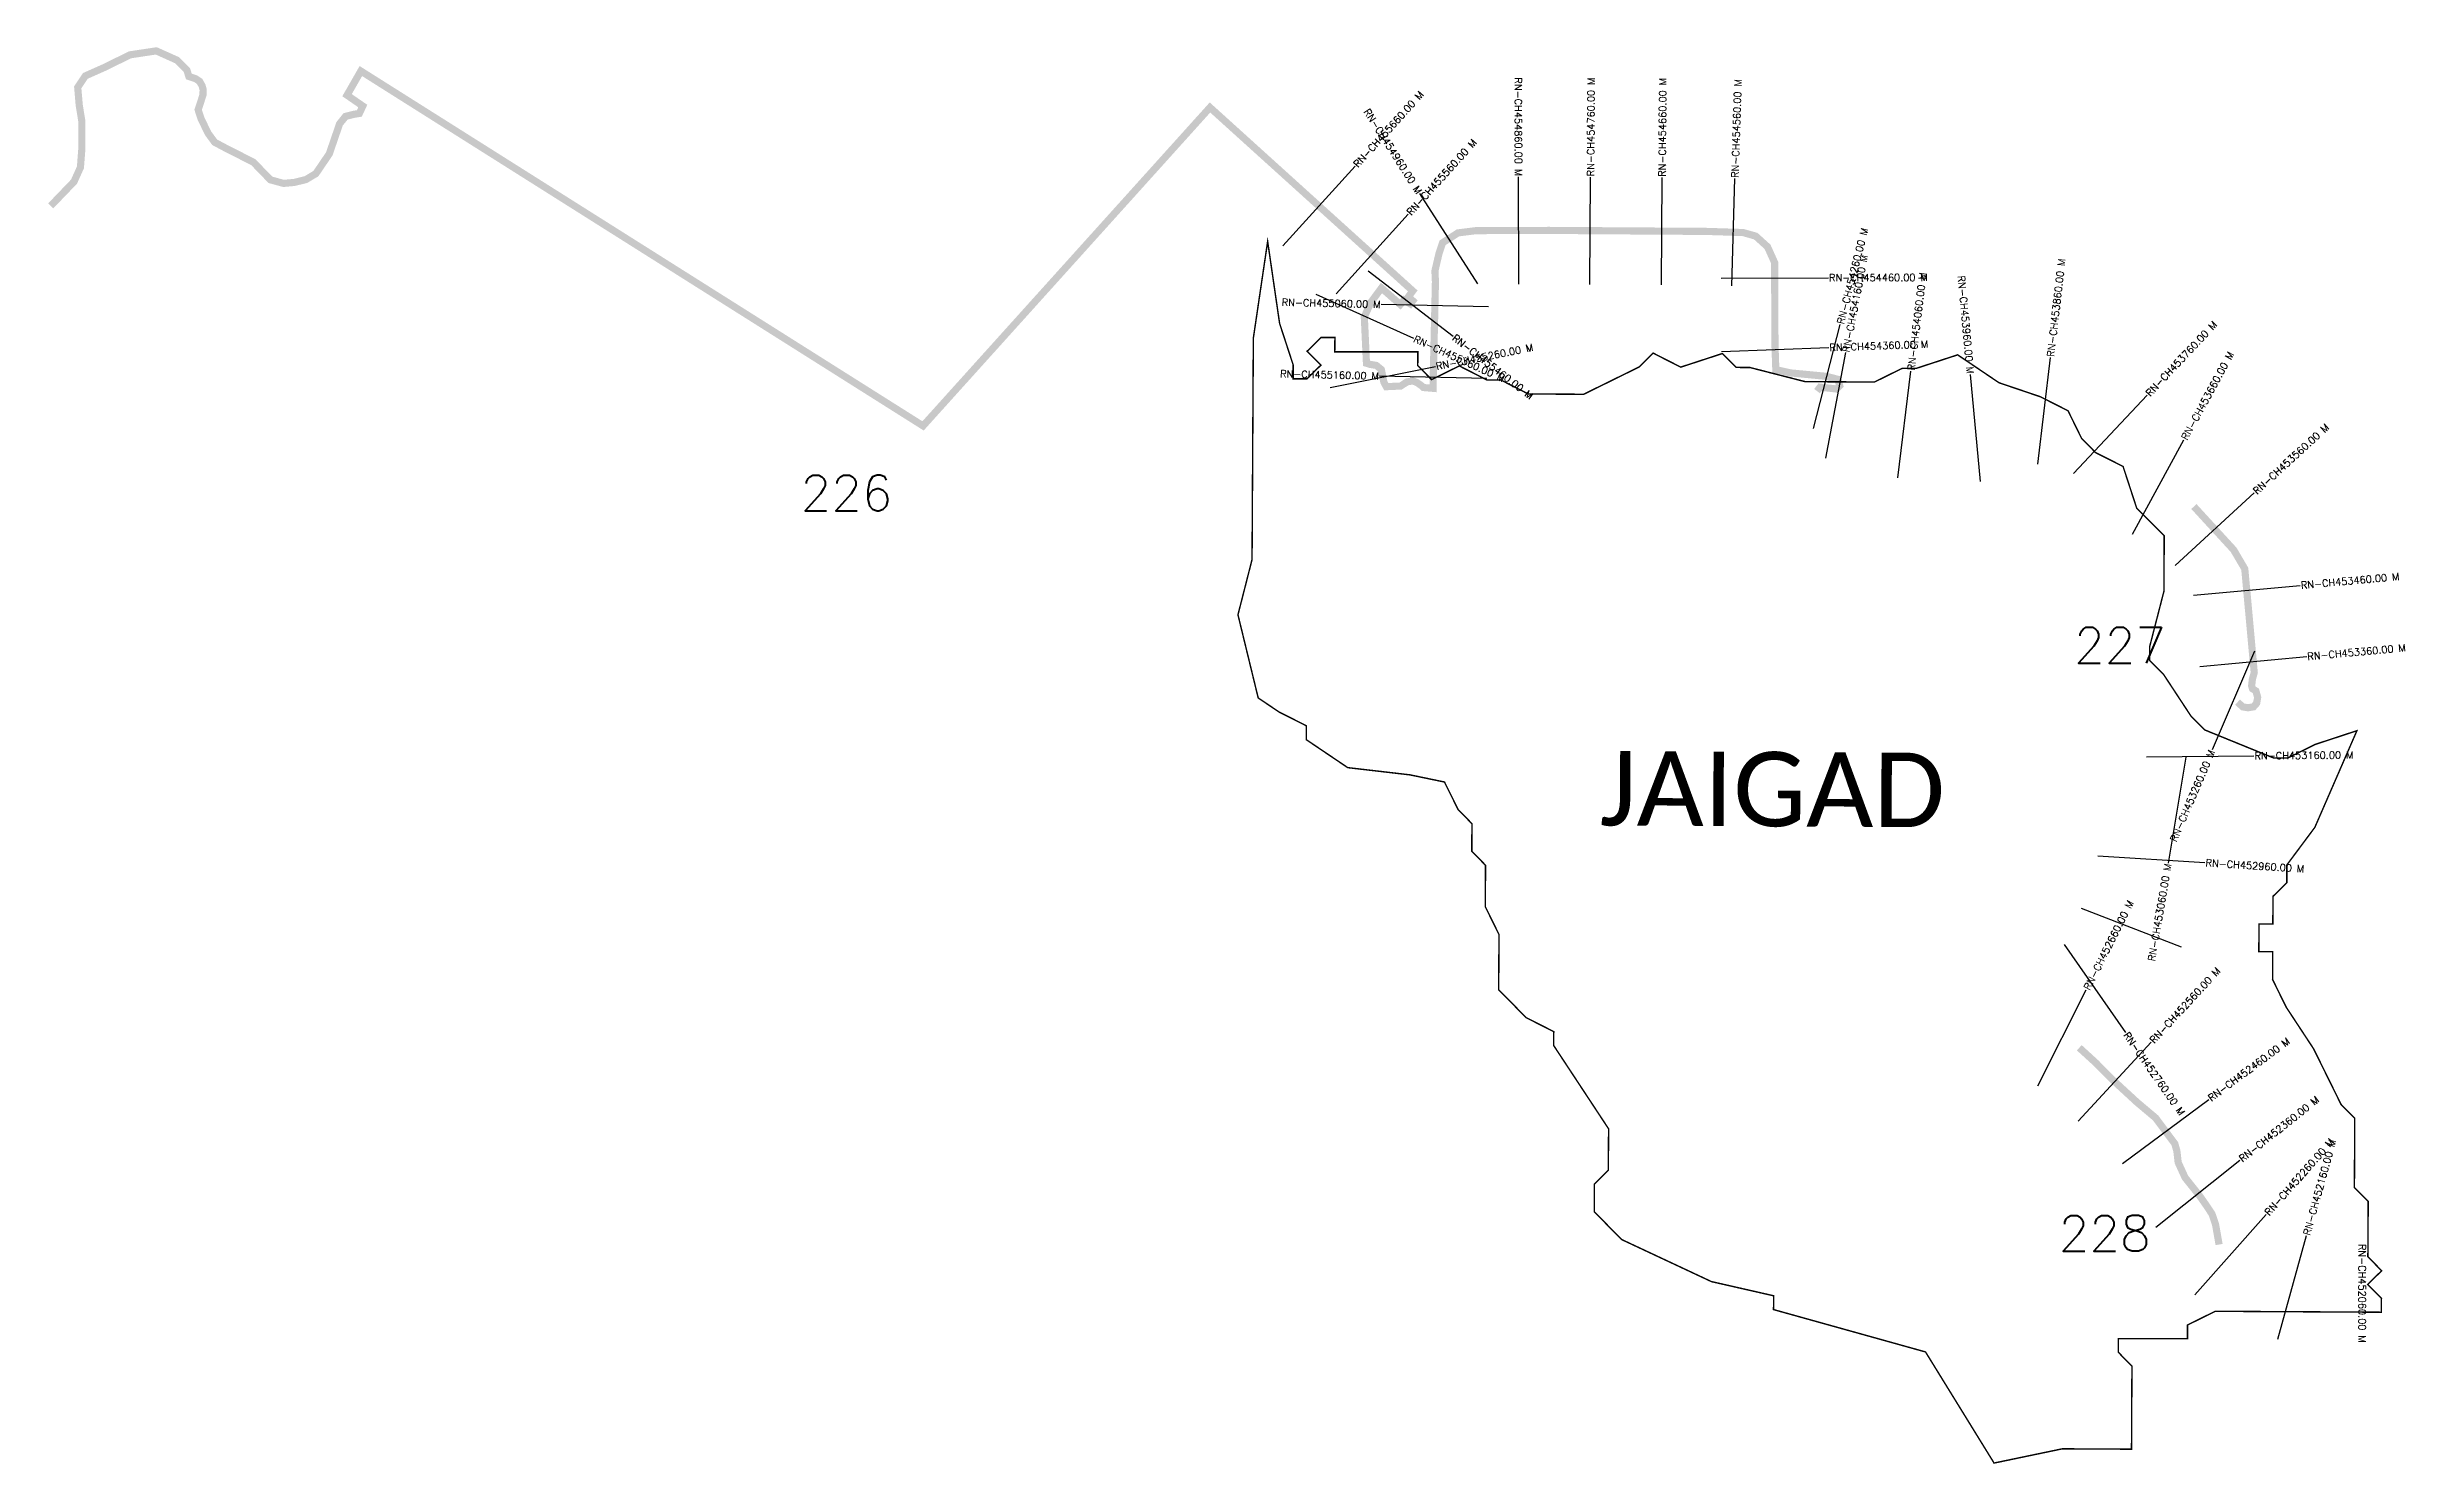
# Model space of a CAD drawing. Header units: metres. Extents: x 308157 to 311452, y 1912446 to 1914426.
import ezdxf
from ezdxf.enums import TextEntityAlignment as Align

# ---------------------------------------------------------------- set-up
doc = ezdxf.new("R2010")
doc.units = ezdxf.units.M
for name, color, linetype in [('ARTIFICIALLY PROTECTED', 4, 'Continuous'), ('CS', 134, 'Continuous'), ('CSMark', 6, 'Continuous'), ('VILLAGE NAME', 250, 'Continuous')]:
    doc.layers.add(name, color=color, linetype=linetype)
doc.styles.get("Standard").update_dxf_attribs({"font": 'simplex.shx'})

msp = doc.modelspace()

# ---------------------------------------------------------------- linework, layer by layer
at = {"color": 6, "const_width": 2, "flags": 128}
msp.add_lwpolyline([(309862.5, 1914154.6), (309879.2, 1914040), (309898.2, 1913981.9), (309898.1, 1913962.6), (309917.4, 1913962.5), (309936.9, 1913981.7), (309917.7, 1914001.2), (309937.1, 1914020.4), (309956.5, 1914020.3), (309956.3, 1914000.3), (310072.4, 1914000.3), (310072.3, 1913980.9), (310091.6, 1913961.5), (310130.4, 1913980.6), (310168.9, 1913961), (310188.3, 1913961), (310226.8, 1913941.4), (310304.2, 1913941), (310381.8, 1913979.2), (310401.3, 1913998.5), (310439.8, 1913978.9), (310497.9, 1913997.9), (310517.2, 1913978.5), (310536.5, 1913978.4), (310613.8, 1913958.6), (310710.5, 1913958.1), (310749.3, 1913977.2), (310768.7, 1913977.1), (310826.8, 1913996.1), (310884.6, 1913957.1), (310942.5, 1913937.5), (310981.1, 1913917.9), (310999.9, 1913879.6), (311019.4, 1913859.6), (311058, 1913840.1), (311077, 1913782), (311115.5, 1913743.1), (311115.1, 1913665.7), (311095.2, 1913588.4), (311095.2, 1913569.1), (311114.5, 1913549.6), (311152.8, 1913491.4), (311172.1, 1913471.9), (311268.6, 1913432.6), (311287.9, 1913432.6), (311326.7, 1913451.7), (311384.8, 1913470.8), (311326, 1913335.7), (311286.9, 1913283.2), (311286.9, 1913258.5), (311267.5, 1913239.3), (311267.3, 1913200.6), (311248, 1913200.7), (311247.7, 1913162), (311267.1, 1913161.9), (311266.9, 1913123.2), (311286, 1913084.4), (311324.3, 1913026.2), (311362.6, 1912948.6), (311381.8, 1912929.1), (311381.3, 1912832.5), (311400.6, 1912813), (311400.1, 1912735.6), (311419.4, 1912716.1), (311399.9, 1912696.9), (311419.1, 1912677.5), (311419, 1912658.1), (311186.9, 1912659.4), (311148.1, 1912640.3), (311148, 1912621), (311051.3, 1912621), (311051.3, 1912602.2), (311070.4, 1912582.7), (311069.8, 1912466.7), (310973.1, 1912467.2), (310877.7, 1912447.3), (310781.9, 1912602.6), (310569.5, 1912661.8), (310569.6, 1912681.1), (310482.7, 1912700.9), (310357.4, 1912759.6), (310318.9, 1912798.5), (310319.1, 1912837.2), (310338.6, 1912856.4), (310339, 1912914.4), (310262.2, 1913030.9), (310262.4, 1913050.2), (310223.8, 1913069.8), (310185.4, 1913108.7), (310185.8, 1913186), (310166.7, 1913224.8), (310167, 1913282.8), (310147.8, 1913302.2), (310148, 1913340.9), (310128.8, 1913360.4), (310109.6, 1913399.1), (310061.4, 1913409.1), (309974.4, 1913419.2), (309916.6, 1913458.2), (309916.7, 1913477.6), (309878.2, 1913497.1), (309849.3, 1913516.6), (309821, 1913632.8), (309840.7, 1913710), (309842.5, 1914019.4), (309862.5, 1914154.6)], dxfattribs=at)
at = {"layer": 'ARTIFICIALLY PROTECTED', "const_width": 10, "flags": 128}
for points in [[(310630.3, 1913945.4), (310634.5, 1913950.9), (310657.4, 1913948.4), (310662, 1913953), (310659.5, 1913961.9), (310643, 1913966.1), (310593.5, 1913970.8), (310572.7, 1913975.4), (310571.5, 1914010.5), (310571, 1914125.1), (310561.1, 1914147.1), (310544.6, 1914162), (310527, 1914167), (310475.7, 1914168.6), (310255.9, 1914170), (310153.8, 1914169.7), (310128.5, 1914166.5), (310106.9, 1914152.7), (310102.1, 1914138.3), (310096.3, 1914113.4), (310097, 1914098.4), (310093.6, 1913949.3), (310080.1, 1913950.4), (310077.3, 1913953.1), (310070.8, 1913957.6), (310065.2, 1913959.6), (310057.3, 1913958.3), (310048.4, 1913952.5), (310028.3, 1913951.6), (310024.9, 1913958), (310021.4, 1913975.5), (310014.4, 1913981.3), (310005.5, 1913982.8), (310000.6, 1913984.3), (309997.6, 1914049.2), (310006.9, 1914069.6), (310021.6, 1914089.5), (310047.9, 1914066.4), (310053.2, 1914072.6), (310061.9, 1914067.3), (310065.3, 1914071.6), (310059.2, 1914077.2), (310065.3, 1914085.4), (309781.9, 1914341.8), (309380.9, 1913896.8), (308595.2, 1914392.7), (308575.9, 1914359), (308597.9, 1914343.8), (308593.1, 1914333.5), (308584.8, 1914332.1), (308573.8, 1914329.3), (308565.5, 1914319), (308551.1, 1914277), (308532.3, 1914249.3), (308518.3, 1914241), (308501.9, 1914237), (308487.1, 1914235.7), (308468.8, 1914240.7), (308445, 1914265.3), (308405.7, 1914285.3), (308390.9, 1914293.2), (308381.6, 1914305.9), (308371.9, 1914326.1), (308367.8, 1914338.6), (308369.9, 1914345), (308374.5, 1914359.1), (308374.8, 1914366.7), (308373.4, 1914371.9), (308369.9, 1914378.2), (308364.5, 1914381.9), (308354.9, 1914385.1), (308352, 1914394.1), (308338.2, 1914407.9), (308309.3, 1914420.9), (308272.7, 1914415.4), (308236.2, 1914397.5), (308210.1, 1914385.9), (308199.5, 1914370), (308201.6, 1914345.1), (308205.3, 1914322.4), (308205.3, 1914284.4), (308203.3, 1914258.1), (308194.3, 1914238.1), (308161.8, 1914204.3)], [(311218, 1913510.7), (311225.3, 1913504.1), (311232.6, 1913502.9), (311240.2, 1913504.1), (311244.7, 1913509.2), (311246.1, 1913517.5), (311243.6, 1913526.4), (311238.9, 1913529.4), (311237.7, 1913533.7), (311238.7, 1913542.6), (311241.3, 1913552), (311228.1, 1913697), (311212.5, 1913723.6), (311157, 1913784.1)], [(311192.2, 1912752.7), (311187.2, 1912781), (311182.3, 1912795.3), (311174.7, 1912806.9), (311165, 1912820.7), (311144.7, 1912846.2), (311135, 1912867.4), (311133.2, 1912883.4), (311130.3, 1912893.6), (311103.5, 1912929.6), (311077.3, 1912951.7), (311042.9, 1912983.4), (311020, 1913006.5), (310996.8, 1913027.7)]]:
    msp.add_lwpolyline(points, dxfattribs=at)
at = {"layer": 'CS'}
for p, q in [((309883.9, 1914148.3), (309984.6, 1914259.6)), ((310213.5, 1914094.8), (310213.1, 1914244.8)), ((310312.8, 1914094.6), (310313.8, 1914244.6)), ((310412.8, 1914094), (310413.8, 1914244)), ((310511, 1914092.5), (310515.6, 1914242.4)), ((310156.4, 1914095.3), (310075.4, 1914221.5)), ((309958.1, 1914081.2), (310058.7, 1914192.5)), ((310002.9, 1914113.5), (310121.7, 1914022)), ((310496.1, 1914103.2), (310646.1, 1914103.8)), ((309929.8, 1914081.1), (310066.5, 1914019.4)), ((310171.2, 1914063), (310021.2, 1914066.5)), ((310625.3, 1913893.2), (310662.5, 1914038.5)), ((310496.8, 1914000.8), (310646.7, 1914006.2)), ((309949.9, 1913950.5), (310097, 1913979.7)), ((310642.4, 1913851.8), (310670.4, 1913999.2)), ((310743.3, 1913824.4), (310761.5, 1913973.3)), ((310939.1, 1913843.4), (310956.4, 1913992.4)), ((310168.9, 1913963.1), (310018.9, 1913966.5)), ((310858.7, 1913819.1), (310844.8, 1913968.5)), ((310988.9, 1913830.3), (311091.6, 1913939.6)), ((311071.4, 1913745.6), (311142.8, 1913877.4)), ((311130.8, 1913701.7), (311241.3, 1913803.1)), ((311156.2, 1913660.3), (311305.6, 1913673.9)), ((311241.8, 1913582.1), (311182.7, 1913444.3)), ((311165.2, 1913560.7), (311314.6, 1913574.3)), ((311090.8, 1913434.3), (311240.8, 1913435.7)), ((311145.9, 1913433.8), (311120.8, 1913285.9)), ((311022.7, 1913295.8), (311172.4, 1913286.4)), ((310999.5, 1913222.6), (311139.4, 1913168.6)), ((310975.5, 1913171.9), (311061.4, 1913048.9)), ((310939, 1912974.6), (311006.4, 1913108.6)), ((310995.4, 1912925.2), (311097.1, 1913035.4)), ((311057.4, 1912866), (311177.7, 1912955.5)), ((311103.8, 1912777.1), (311221.2, 1912870.5)), ((311158.5, 1912682.3), (311257.9, 1912794.6)), ((311274.4, 1912620.5), (311314.2, 1912765.2))]:
    msp.add_line(p, q, dxfattribs=at)

# ---------------------------------------------------------------- texts
at = {"char_height": 50, "attachment_point": 1}
for s, insert in [('226', (309209.6, 1913828)), ('227', (310989.5, 1913615.3)), ('228', (310967.9, 1912793.3))]:
    msp.add_mtext_dynamic_manual_height_columns(s, width=84.374, gutter_width=1, heights=[74.2], dxfattribs=dict(at, insert=insert))
at = {"layer": 'CSMark'}
for s, rotation, p in [('RN-CH454860.00 M', 270.1602, (310213.1, 1914245.8)), ('RN-CH454960.00 M', 302.6752, (310074.9, 1914222.4)), ('RN-CH453960.00 M', 275.3116, (310844.7, 1913969.5)), ('RN-CH455060.00 M', 358.686, (310020.2, 1914066.5)), ('RN-CH455160.00 M', 358.686, (310017.9, 1913966.5)), ('RN-CH453260.00 M', 66.7957, (311182.3, 1913443.3)), ('RN-CH453060.00 M', 80.3952, (311120.7, 1913285))]:
    msp.add_text(s, height=10, rotation=rotation, dxfattribs=at).set_placement(p, align=Align.MIDDLE_RIGHT)
for s, rotation, p in [('RN-CH454760.00 M', 89.6466, (310313.8, 1914245.6)), ('RN-CH454660.00 M', 89.6466, (310413.8, 1914245)), ('RN-CH454560.00 M', 88.2277, (310515.6, 1914243.4)), ('RN-CH455660.00 M', 47.8577, (309985.2, 1914260.3)), ('RN-CH455560.00 M', 47.8577, (310059.4, 1914193.2)), ('RN-CH454260.00 M', 75.615, (310662.8, 1914039.5)), ('RN-CH454460.00 M', 0.2123, (310647.1, 1914103.8)), ('RN-CH454160.00 M', 79.2347, (310670.6, 1914000.2)), ('RN-CH454060.00 M', 83.0461, (310761.6, 1913974.3)), ('RN-CH453860.00 M', 83.3563, (310956.5, 1913993.4)), ('RN-CH453760.00 M', 46.8084, (311092.3, 1913940.3)), ('RN-CH455360.00 M', 335.6831, (310067.4, 1914019)), ('RN-CH455260.00 M', 11.2289, (310098, 1913979.9)), ('RN-CH455460.00 M', 322.4107, (310122.5, 1914021.4)), ('RN-CH454360.00 M', 2.0781, (310647.7, 1914006.2)), ('RN-CH453660.00 M', 61.5538, (311143.3, 1913878.3)), ('RN-CH453560.00 M', 42.5498, (311242, 1913803.8)), ('RN-CH453460.00 M', 5.1966, (311306.6, 1913674)), ('RN-CH453360.00 M', 5.1966, (311315.6, 1913574.4)), ('RN-CH453160.00 M', 0.5161, (311241.8, 1913435.7)), ('RN-CH452960.00 M', 356.4179, (311173.4, 1913286.3)), ('RN-CH452660.00 M', 63.3061, (311006.9, 1913109.5)), ('RN-CH452560.00 M', 47.3128, (311097.8, 1913036.1)), ('RN-CH452760.00 M', 304.9296, (311062, 1913048.1)), ('RN-CH452460.00 M', 36.653, (311178.5, 1912956.1)), ('RN-CH452360.00 M', 38.5091, (311222, 1912871.1)), ('RN-CH452260.00 M', 48.4919, (311258.6, 1912795.4)), ('RN-CH452160.00 M', 74.6175, (311314.4, 1912766.1)), ('RN-CH452060.00 M', 270, (311392.2, 1912753.5))]:
    msp.add_text(s, height=10, rotation=rotation, dxfattribs=at).set_placement(p, align=Align.MIDDLE_LEFT)
at = {"layer": 'VILLAGE NAME', "insert": (310327, 1913442.5), "char_height": 104.042, "attachment_point": 1, "rotation": 359.6762}
msp.add_mtext_dynamic_manual_height_columns('{\\fCalibri|b0|i0|c0|p34;JAIGAD}', width=683.842, gutter_width=520.2, heights=[0], dxfattribs=at)

doc.saveas('drawing.dxf')
